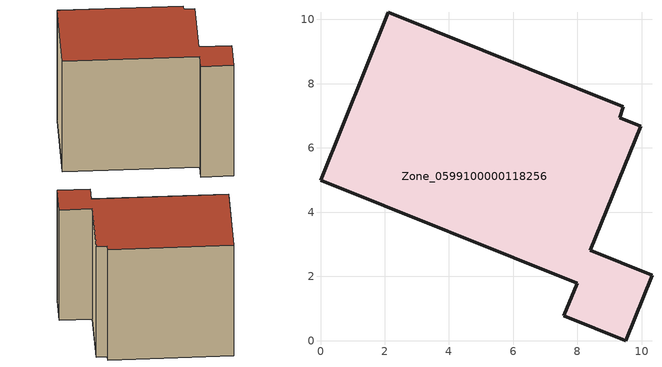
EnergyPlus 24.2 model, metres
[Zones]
Zone_0599100000118256
 floor ground (C_G): 9.32,6.94 9.97,6.68 8.4,2.81 10.32,2.04 9.5,0 7.58,0.77 7.99,1.79 0,4.99 2.11,10.22 9.43,7.28 z0
 wall outside (C_F): 9.5,0 10.32,2.04 8.4,2.81 9.97,6.68 9.32,6.94 9.43,7.28 2.11,10.22 0,4.99 7.99,1.79 7.58,0.77 9.5,0 z0:8.39
 roof outside (C_R): 9.32,6.94 9.43,7.28 2.11,10.22 0,4.99 7.99,1.79 7.58,0.77 9.5,0 10.32,2.04 8.4,2.81 9.97,6.68 z8.39
[BUILDING]
Pand.0599100000118256: North Axis=0; Terrain=City; Loads Convergence Tolerance Value=0.04; Temperature Convergence Tolerance Value=0.4; Solar Distribution=FullExterior; Maximum Number of Warmup Days=25; Minimum Number of Warmup Days=1
[Site:Location]
Rotterdam.The.Hague.AP_ZH_NLD Design_Conditions: Latitude=51.96; Longitude=4.45; Time Zone=1; Elevation=-4.5
[SITE:GROUNDTEMPERATURE:BUILDINGSURFACE]
18, 18, 18, 18, 18, 18, 18, 18, 18, 18, 18, 18
[MATERIAL] Thermal Absorptance=0.9; Solar Absorptance=0.7; Visible Absorptance=0.7
Name | Roughness | Thickness | Conductivity | Density | Specific Heat
G.TC.1992-2005 | MediumSmooth | 0.15 | 0.06 | 540 | 1210
F.TC.1992-2005 | Rough | 0.3 | 0.12 | 1920 | 840
R.TC.1992-2005 | MediumRough | 0.2 | 0.08 | 1500 | 1000
[CONSTRUCTION]
C_G: G.TC.1992-2005
C_F: F.TC.1992-2005
C_R: R.TC.1992-2005
[ZONE]
Zone_0599100000118256: Type=1; Multiplier=1; Ceiling Height=Autocalculate; Volume=Autocalculate; Floor Area=autocalculate; Part of Total Floor Area=Yes
[ZONEINFILTRATION:DESIGNFLOWRATE]
Infil_Zone_0599100000118256: Zone or ZoneList or Space or SpaceList=Zone_0599100000118256; Schedule=AlwaysOn; Design Flow Rate Calculation Method=Flow/Area; Flow Rate per Floor Area=0.0015; Constant Term Coefficient=1; Temperature Term Coefficient=0; Velocity Term Coefficient=0; Velocity Squared Term Coefficient=0
[HVACTEMPLATE:ZONE:IDEALLOADSAIRSYSTEM]
Zone_0599100000118256: Maximum Heating Supply Air Temperature=50; Minimum Cooling Supply Air Temperature=13; Maximum Heating Supply Air Humidity Ratio=0.0156; Minimum Cooling Supply Air Humidity Ratio=0.0077; Heating Limit=NoLimit; Cooling Limit=NoLimit; Dehumidification Control Type=ConstantSensibleHeatRatio; Cooling Sensible Heat Ratio=0.7; Dehumidification Setpoint=60; Humidification Control Type=None; Humidification Setpoint=30; Outdoor Air Method=None; Outdoor Air Flow Rate per Person=0.00944; Outdoor Air Flow Rate per Zone Floor Area=0; Outdoor Air Flow Rate per Zone=0; Demand Controlled Ventilation Type=None; Outdoor Air Economizer Type=NoEconomizer; Heat Recovery Type=None; Sensible Heat Recovery Effectiveness=0.7; Latent Heat Recovery Effectiveness=0.65
[ZONECONTROL:THERMOSTAT]
ThermostatControl_Zone_0599100000118256: Zone or ZoneList=Zone_0599100000118256; Control Type Schedule=DualSetpointControlType; Control 1=Thermostat_Zone_0599100000118256; Temperature Difference Between Cutout And Setpoint=0
[THERMOSTATSETPOINT:DUALSETPOINT]
Thermostat_Zone_0599100000118256: Heating Setpoint Temperature Schedule=HeatingSetpoint_Zone_0599100000118256; Cooling Setpoint Temperature Schedule=CoolingSetpoint_Zone_0599100000118256
[SCHEDULE:COMPACT]
HeatingSetpoint_Zone_0599100000118256: Through: 12/31, For: AllDays, Until: 24:00, 21
CoolingSetpoint_Zone_0599100000118256: Through: 12/31, For: AllDays, Until: 24:00, 24
DualSetpointControlType: Through: 12/31, For: AllDays, Until: 24:00, 4
AlwaysOn: Through: 12/31, For: AllDays, Until: 24:00, 1
